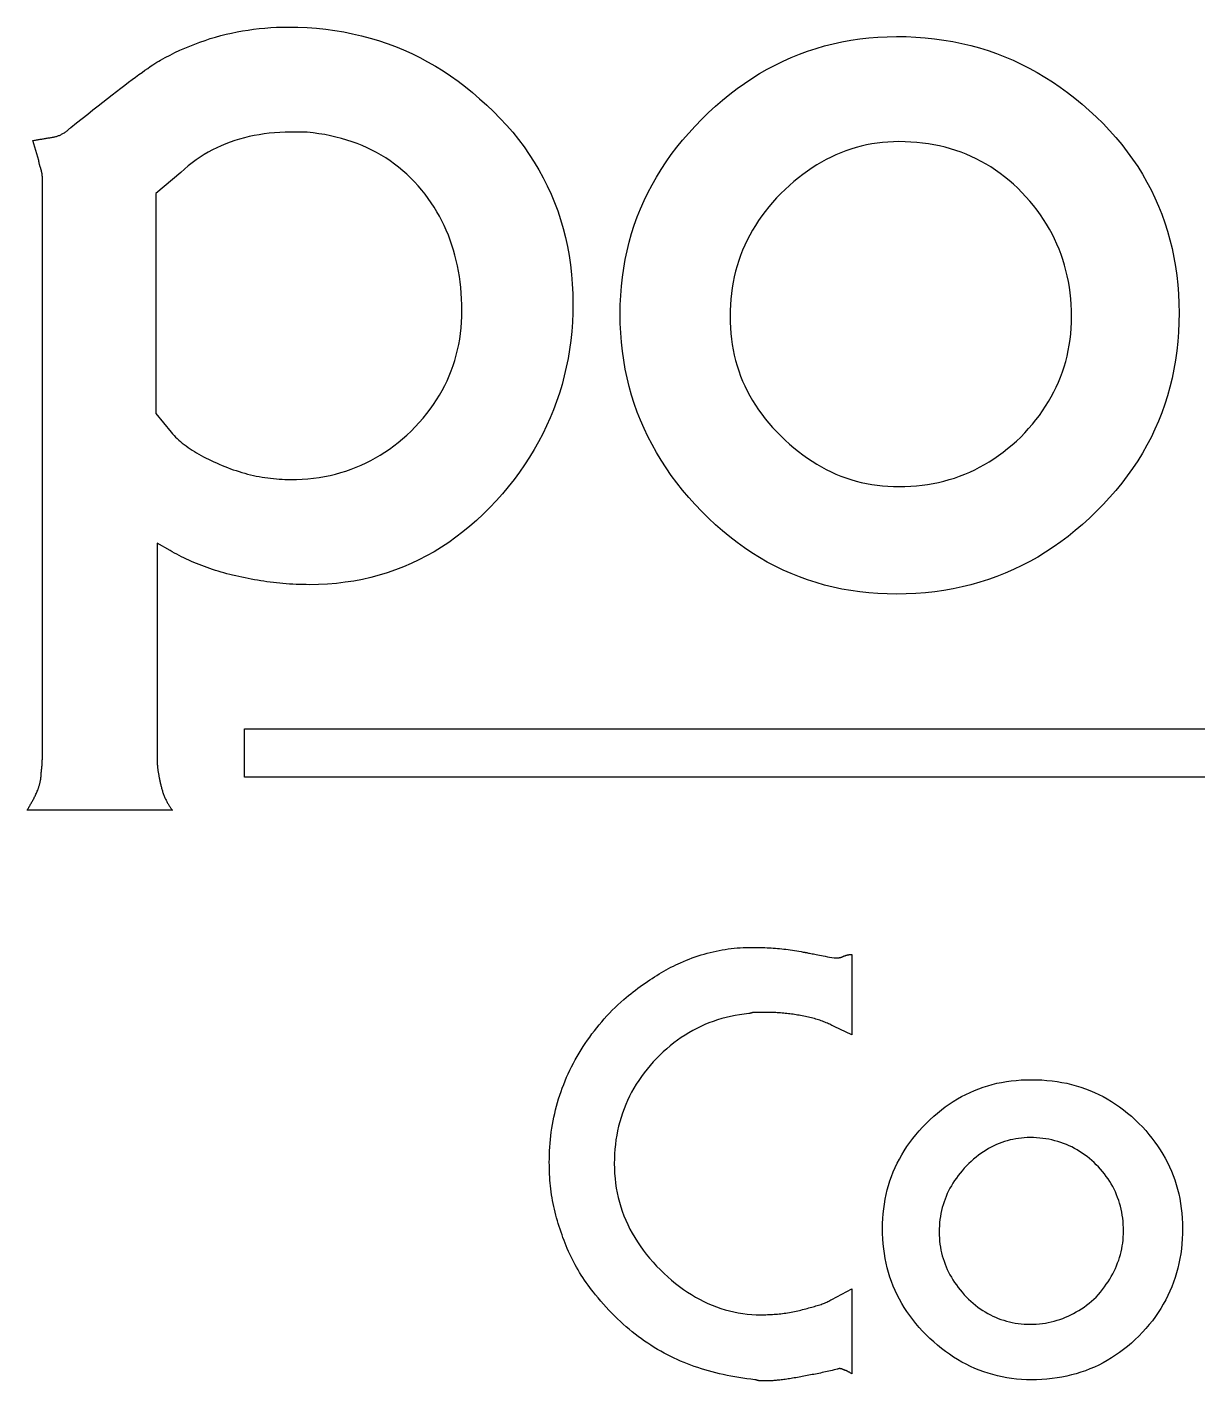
# Model space of a CAD drawing. Extents: x 18 to 129, y 140 to 152.
# Drawn here: x 72.48 to 81.08, y 140.39 to 150.34 of the extents above; entities that cross this region are included whole.
import ezdxf

# ---------------------------------------------------------------- set-up
doc = ezdxf.new("R2010")
doc.units = 0
doc.layers.add('LAYER_1', color=7, linetype='CONTINUOUS')

msp = doc.modelspace()

# ---------------------------------------------------------------- linework, layer by layer
at = {"layer": 'LAYER_1', "color": 7}
for points in [[(73.4588, 150.0975), (73.4937, 150.1167), (73.529, 150.1352), (73.5647, 150.1529), (73.6007, 150.1698), (73.637, 150.186), (73.6738, 150.2015), (73.7108, 150.2161), (73.7483, 150.23), (73.7861, 150.2432), (73.8243, 150.2555), (73.8628, 150.267), (73.9017, 150.2777), (73.941, 150.2876), (73.9806, 150.2967), (74.0206, 150.305), (74.0609, 150.3124), (74.1016, 150.3189), (74.1427, 150.3247), (74.1841, 150.3295), (74.2259, 150.3335), (74.2681, 150.3366), (74.3106, 150.3389), (74.3534, 150.3402), (74.3967, 150.3407)], [(74.3967, 150.3407), (74.4668, 150.3397), (74.5362, 150.3367), (74.6047, 150.3317), (74.6724, 150.3248), (74.7393, 150.3158), (74.8054, 150.3049), (74.8706, 150.2919), (74.9351, 150.277), (74.9987, 150.2601), (75.0615, 150.2412), (75.1235, 150.2203), (75.1847, 150.1974), (75.2451, 150.1725), (75.3047, 150.1457), (75.3634, 150.1168), (75.4214, 150.086), (75.4785, 150.0531), (75.5348, 150.0183), (75.5903, 149.9815), (75.645, 149.9427), (75.6988, 149.9019), (75.7519, 149.8591), (75.8041, 149.8143), (75.8556, 149.7676)], [(77.436, 149.6634), (77.4864, 149.7123), (77.5375, 149.7592), (77.5895, 149.8042), (77.6423, 149.8471), (77.6958, 149.888), (77.7503, 149.9269), (77.8055, 149.9637), (77.8615, 149.9985), (77.9184, 150.0312), (77.976, 150.0619), (78.0345, 150.0905), (78.0938, 150.1171), (78.1539, 150.1415), (78.2148, 150.1639), (78.2766, 150.1842), (78.3391, 150.2024), (78.4025, 150.2185), (78.4667, 150.2324), (78.5317, 150.2442), (78.5975, 150.2539), (78.6641, 150.2615), (78.7315, 150.2669), (78.7998, 150.2701), (78.8688, 150.2712)], [(78.8688, 150.2712), (78.94, 150.2702), (79.0103, 150.2671), (79.0797, 150.2619), (79.1482, 150.2546), (79.2158, 150.2453), (79.2825, 150.2339), (79.3484, 150.2205), (79.4133, 150.205), (79.4774, 150.1874), (79.5407, 150.1678), (79.603, 150.1462), (79.6645, 150.1225), (79.7251, 150.0968), (79.7849, 150.0691), (79.8438, 150.0393), (79.9019, 150.0075), (79.9591, 149.9737), (80.0155, 149.9378), (80.0711, 149.9), (80.1258, 149.8601), (80.1797, 149.8183), (80.2327, 149.7744), (80.285, 149.7286), (80.3364, 149.6807)], [(72.7989, 149.6026), (72.8416, 149.6367), (72.883, 149.6697), (72.923, 149.7015), (72.9617, 149.7321), (72.9991, 149.7615), (73.0351, 149.7898), (73.0698, 149.8169), (73.1031, 149.8428), (73.1351, 149.8676), (73.1658, 149.8911), (73.1952, 149.9135), (73.2233, 149.9347), (73.25, 149.9548), (73.2755, 149.9736), (73.2996, 149.9913), (73.3225, 150.0078), (73.344, 150.0231), (73.3643, 150.0373), (73.3832, 150.0503), (73.4009, 150.0621), (73.4173, 150.0727), (73.4324, 150.0822), (73.4463, 150.0904), (73.4588, 150.0975)], [(75.8556, 149.7676), (75.9066, 149.7192), (75.9556, 149.6697), (76.0025, 149.619), (76.0472, 149.5672), (76.0899, 149.5143), (76.1304, 149.4602), (76.1689, 149.4051), (76.2052, 149.3488), (76.2393, 149.2915), (76.2713, 149.233), (76.3011, 149.1735), (76.3288, 149.113), (76.3543, 149.0514), (76.3777, 148.9888), (76.3988, 148.9252), (76.4177, 148.8606), (76.4345, 148.795), (76.449, 148.7283), (76.4614, 148.6608), (76.4715, 148.5922), (76.4793, 148.5227), (76.485, 148.4523), (76.4883, 148.3809), (76.4895, 148.3087)], [(80.3364, 149.6807), (80.3863, 149.6314), (80.4341, 149.581), (80.4797, 149.5297), (80.5231, 149.4775), (80.5644, 149.4242), (80.6036, 149.37), (80.6405, 149.3149), (80.6754, 149.2588), (80.7081, 149.2017), (80.7387, 149.1438), (80.7671, 149.0849), (80.7934, 149.0251), (80.8176, 148.9644), (80.8396, 148.9028), (80.8595, 148.8403), (80.8774, 148.777), (80.8931, 148.7127), (80.9067, 148.6476), (80.9182, 148.5817), (80.9276, 148.5148), (80.9349, 148.4472), (80.9401, 148.3787), (80.9432, 148.3094), (80.9443, 148.2392)], [(72.6773, 149.5331), (72.6827, 149.5343), (72.6881, 149.5356), (72.6936, 149.5371), (72.699, 149.5388), (72.7043, 149.5407), (72.7097, 149.5427), (72.7151, 149.5449), (72.7204, 149.5472), (72.7257, 149.5497), (72.7309, 149.5524), (72.7362, 149.5551), (72.7413, 149.5581), (72.7465, 149.5611), (72.7516, 149.5643), (72.7566, 149.5676), (72.7616, 149.571), (72.7665, 149.5746), (72.7713, 149.5783), (72.7761, 149.5821), (72.7808, 149.586), (72.7854, 149.59), (72.79, 149.5941), (72.7945, 149.5983), (72.7989, 149.6026)], [(76.8368, 148.2305), (76.8379, 148.2996), (76.841, 148.3678), (76.8462, 148.4353), (76.8535, 148.5019), (76.8628, 148.5677), (76.8743, 148.6327), (76.8878, 148.6969), (76.9034, 148.7602), (76.9211, 148.8228), (76.9409, 148.8845), (76.9627, 148.9454), (76.9866, 149.0056), (77.0126, 149.0648), (77.0407, 149.1233), (77.0709, 149.181), (77.1031, 149.2378), (77.1375, 149.2939), (77.1739, 149.3491), (77.2124, 149.4035), (77.2529, 149.4571), (77.2956, 149.5099), (77.3403, 149.5619), (77.3871, 149.613), (77.436, 149.6634)], [(72.521, 149.507), (72.5275, 149.5081), (72.534, 149.5092), (72.5405, 149.5103), (72.547, 149.5114), (72.5535, 149.5125), (72.5601, 149.5136), (72.5666, 149.5146), (72.5731, 149.5157), (72.5796, 149.5168), (72.5861, 149.5179), (72.5926, 149.519), (72.5991, 149.5201), (72.6056, 149.5212), (72.6122, 149.5222), (72.6187, 149.5233), (72.6252, 149.5244), (72.6317, 149.5255), (72.6382, 149.5266), (72.6447, 149.5277), (72.6512, 149.5288), (72.6578, 149.5298), (72.6643, 149.5309), (72.6708, 149.532), (72.6773, 149.5331)], [(72.5644, 149.3594), (72.521, 149.507)], [(74.4141, 149.5678), (74.3742, 149.5673), (74.3348, 149.5658), (74.296, 149.5633), (74.2577, 149.5598), (74.22, 149.5553), (74.1829, 149.5498), (74.1462, 149.5432), (74.1101, 149.5357), (74.0746, 149.5271), (74.0396, 149.5175), (74.0051, 149.5068), (73.9712, 149.4951), (73.9378, 149.4824), (73.905, 149.4686), (73.8727, 149.4538), (73.8409, 149.4379), (73.8097, 149.421), (73.7791, 149.403), (73.7489, 149.3839), (73.7194, 149.3638), (73.6903, 149.3426), (73.6618, 149.3203), (73.6339, 149.297), (73.6065, 149.2726)], [(75.378, 149.1423), (75.3515, 149.1732), (75.3244, 149.2029), (75.2965, 149.2315), (75.2679, 149.2589), (75.2386, 149.2851), (75.2085, 149.3102), (75.1777, 149.3341), (75.1461, 149.3568), (75.1137, 149.3785), (75.0806, 149.3989), (75.0468, 149.4183), (75.0122, 149.4365), (74.9768, 149.4536), (74.9406, 149.4695), (74.9037, 149.4843), (74.8659, 149.498), (74.8274, 149.5106), (74.7881, 149.5221), (74.7481, 149.5325), (74.7072, 149.5417), (74.6655, 149.5499), (74.623, 149.557), (74.5797, 149.5629), (74.5356, 149.5678)], [(78.8862, 149.4984), (78.8452, 149.4977), (78.8046, 149.4957), (78.7645, 149.4923), (78.7248, 149.4875), (78.6855, 149.4815), (78.6467, 149.4741), (78.6083, 149.4653), (78.5704, 149.4553), (78.5328, 149.4439), (78.4957, 149.4311), (78.459, 149.4171), (78.4227, 149.4018), (78.3868, 149.3851), (78.3513, 149.3671), (78.3162, 149.3478), (78.2816, 149.3273), (78.2473, 149.3054), (78.2133, 149.2822), (78.1798, 149.2578), (78.1467, 149.232), (78.1139, 149.205), (78.0815, 149.1767), (78.0495, 149.1471), (78.0178, 149.1163)], [(79.7893, 149.125), (79.7586, 149.1558), (79.7273, 149.1852), (79.6953, 149.2133), (79.6627, 149.2401), (79.6295, 149.2655), (79.5957, 149.2895), (79.5613, 149.3123), (79.5262, 149.3337), (79.4906, 149.3538), (79.4544, 149.3725), (79.4175, 149.39), (79.3801, 149.4061), (79.3421, 149.4209), (79.3035, 149.4344), (79.2643, 149.4466), (79.2246, 149.4575), (79.1842, 149.4671), (79.1433, 149.4754), (79.1019, 149.4825), (79.0598, 149.4882), (79.0173, 149.4926), (78.9741, 149.4958), (78.9304, 149.4977), (78.8862, 149.4984)], [(72.5818, 149.29), (72.5807, 149.2932), (72.5796, 149.2965), (72.5785, 149.2997), (72.5775, 149.3029), (72.5764, 149.3062), (72.5754, 149.3094), (72.5744, 149.3125), (72.5734, 149.3157), (72.5725, 149.3188), (72.5715, 149.3219), (72.5707, 149.3249), (72.5698, 149.3279), (72.569, 149.3309), (72.5683, 149.3338), (72.5676, 149.3367), (72.567, 149.3395), (72.5664, 149.3422), (72.5659, 149.3449), (72.5655, 149.3475), (72.5651, 149.3501), (72.5648, 149.3525), (72.5646, 149.3549), (72.5644, 149.3572), (72.5644, 149.3594)], [(72.5905, 149.2118), (72.5905, 149.215), (72.5905, 149.2181), (72.5905, 149.2212), (72.5904, 149.2242), (72.5904, 149.2272), (72.5903, 149.2301), (72.5903, 149.233), (72.5902, 149.2359), (72.59, 149.2388), (72.5898, 149.2417), (72.5896, 149.2447), (72.5894, 149.2476), (72.5891, 149.2506), (72.5888, 149.2537), (72.5884, 149.2568), (72.5879, 149.26), (72.5874, 149.2633), (72.5868, 149.2667), (72.5862, 149.2703), (72.5854, 149.2739), (72.5847, 149.2777), (72.5838, 149.2816), (72.5828, 149.2857), (72.5818, 149.29)], [(72.5905, 145.0175), (72.5905, 149.2118)], [(73.6065, 149.2726), (73.4241, 149.1163), (73.4241, 147.5011), (73.537, 147.3621)], [(75.6732, 148.2566), (75.6727, 148.2997), (75.6712, 148.3423), (75.6687, 148.3844), (75.6652, 148.4259), (75.6607, 148.4669), (75.6552, 148.5073), (75.6486, 148.5472), (75.641, 148.5866), (75.6324, 148.6254), (75.6228, 148.6636), (75.6122, 148.7014), (75.6005, 148.7385), (75.5877, 148.7752), (75.574, 148.8113), (75.5591, 148.8468), (75.5433, 148.8818), (75.5263, 148.9163), (75.5084, 148.9502), (75.4893, 148.9836), (75.4692, 149.0164), (75.448, 149.0487), (75.4257, 149.0805), (75.4024, 149.1117), (75.378, 149.1423)], [(78.0178, 149.1163), (77.987, 149.0845), (77.9576, 149.0522), (77.9295, 149.0194), (77.9027, 148.9861), (77.8773, 148.9522), (77.8532, 148.9178), (77.8305, 148.8828), (77.8091, 148.8474), (77.789, 148.8114), (77.7703, 148.775), (77.7528, 148.738), (77.7367, 148.7005), (77.7219, 148.6626), (77.7084, 148.6241), (77.6962, 148.5852), (77.6853, 148.5457), (77.6757, 148.5058), (77.6674, 148.4654), (77.6603, 148.4245), (77.6546, 148.3832), (77.6501, 148.3414), (77.647, 148.2991), (77.6451, 148.2564), (77.6444, 148.2132)], [(80.154, 148.2132), (80.1534, 148.2574), (80.1515, 148.3011), (80.1483, 148.3442), (80.1439, 148.3868), (80.1382, 148.4289), (80.1312, 148.4704), (80.123, 148.5114), (80.1135, 148.5518), (80.1027, 148.5917), (80.0907, 148.6311), (80.0774, 148.6699), (80.0629, 148.7081), (80.047, 148.7459), (80.0299, 148.783), (80.0116, 148.8197), (79.9919, 148.8558), (79.971, 148.8913), (79.9489, 148.9263), (79.9255, 148.9608), (79.9008, 148.9947), (79.8748, 149.0281), (79.8476, 149.0609), (79.8191, 149.0932), (79.7893, 149.125)], [(76.4895, 148.3087), (76.4885, 148.2396), (76.4855, 148.1712), (76.4805, 148.1035), (76.4736, 148.0366), (76.4647, 147.9705), (76.4538, 147.905), (76.4409, 147.8403), (76.4261, 147.7764), (76.4093, 147.7132), (76.3906, 147.6508), (76.3699, 147.5891), (76.3473, 147.5282), (76.3227, 147.4681), (76.2962, 147.4087), (76.2677, 147.3502), (76.2373, 147.2924), (76.205, 147.2353), (76.1708, 147.1791), (76.1346, 147.1237), (76.0965, 147.069), (76.0565, 147.0152), (76.0146, 146.9621), (75.9708, 146.9099), (75.925, 146.8585)], [(75.2998, 147.3708), (75.3306, 147.4025), (75.36, 147.4345), (75.3881, 147.4669), (75.4149, 147.4998), (75.4403, 147.533), (75.4644, 147.5666), (75.4871, 147.6007), (75.5085, 147.6352), (75.5286, 147.6702), (75.5474, 147.7056), (75.5648, 147.7415), (75.5809, 147.7779), (75.5958, 147.8148), (75.6093, 147.8522), (75.6215, 147.8901), (75.6324, 147.9285), (75.642, 147.9675), (75.6503, 148.0071), (75.6573, 148.0472), (75.663, 148.0878), (75.6675, 148.1291), (75.6707, 148.171), (75.6726, 148.2135), (75.6732, 148.2566)], [(77.436, 146.7803), (77.3871, 146.8318), (77.3403, 146.884), (77.2956, 146.937), (77.2529, 146.9909), (77.2124, 147.0455), (77.1739, 147.101), (77.1375, 147.1572), (77.1031, 147.2142), (77.0709, 147.272), (77.0407, 147.3306), (77.0126, 147.3899), (76.9866, 147.4501), (76.9627, 147.511), (76.9409, 147.5726), (76.9211, 147.6351), (76.9034, 147.6982), (76.8878, 147.7622), (76.8743, 147.8269), (76.8628, 147.8923), (76.8535, 147.9585), (76.8462, 148.0254), (76.841, 148.093), (76.8379, 148.1614), (76.8368, 148.2305)], [(77.6444, 148.2132), (77.6451, 148.1711), (77.647, 148.1294), (77.6501, 148.0882), (77.6546, 148.0475), (77.6603, 148.0072), (77.6674, 147.9674), (77.6757, 147.9281), (77.6853, 147.8893), (77.6962, 147.8509), (77.7084, 147.8131), (77.7219, 147.7757), (77.7367, 147.7388), (77.7528, 147.7024), (77.7703, 147.6665), (77.789, 147.6312), (77.8091, 147.5963), (77.8305, 147.5619), (77.8532, 147.5281), (77.8773, 147.4948), (77.9027, 147.462), (77.9295, 147.4297), (77.9576, 147.398), (77.987, 147.3668), (78.0178, 147.3361)], [(79.7806, 147.3274), (79.8104, 147.3581), (79.8391, 147.3893), (79.8665, 147.421), (79.8927, 147.4533), (79.9177, 147.4862), (79.9416, 147.5195), (79.9641, 147.5535), (79.9855, 147.5879), (80.0056, 147.6229), (80.0245, 147.6585), (80.0421, 147.6946), (80.0585, 147.7312), (80.0736, 147.7684), (80.0875, 147.8061), (80.1, 147.8444), (80.1113, 147.8832), (80.1212, 147.9225), (80.1299, 147.9624), (80.1372, 148.0029), (80.1433, 148.0438), (80.148, 148.0853), (80.1513, 148.1274), (80.1534, 148.17), (80.154, 148.2132)], [(80.9443, 148.2392), (80.9432, 148.168), (80.9401, 148.0977), (80.9349, 148.0284), (80.9276, 147.9599), (80.9182, 147.8923), (80.9067, 147.8256), (80.8931, 147.7599), (80.8774, 147.695), (80.8595, 147.6311), (80.8396, 147.568), (80.8176, 147.5059), (80.7934, 147.4446), (80.7671, 147.3843), (80.7387, 147.3249), (80.7081, 147.2664), (80.6754, 147.2087), (80.6405, 147.152), (80.6036, 147.0962), (80.5644, 147.0413), (80.5231, 146.9873), (80.4797, 146.9342), (80.4341, 146.882), (80.3863, 146.8307), (80.3364, 146.7803)], [(73.537, 147.3621), (73.547, 147.3503), (73.5576, 147.3386), (73.5687, 147.3271), (73.5803, 147.3158), (73.5925, 147.3046), (73.6051, 147.2936), (73.6182, 147.2828), (73.6319, 147.2721), (73.646, 147.2616), (73.6606, 147.2512), (73.6756, 147.2409), (73.6911, 147.2308), (73.7071, 147.2208), (73.7235, 147.211), (73.7404, 147.2013), (73.7576, 147.1917), (73.7753, 147.1822), (73.7934, 147.1729), (73.812, 147.1636), (73.8309, 147.1545), (73.8502, 147.1455), (73.8699, 147.1366), (73.89, 147.1277), (73.9104, 147.119)], [(74.4141, 147.0148), (74.4572, 147.0154), (74.4998, 147.0173), (74.5419, 147.0205), (74.5834, 147.0249), (74.6244, 147.0305), (74.6648, 147.0375), (74.7047, 147.0456), (74.744, 147.055), (74.7828, 147.0656), (74.8211, 147.0775), (74.8588, 147.0906), (74.896, 147.1049), (74.9326, 147.1204), (74.9687, 147.1372), (75.0043, 147.1551), (75.0393, 147.1743), (75.0738, 147.1947), (75.1077, 147.2163), (75.1411, 147.2391), (75.1739, 147.263), (75.2062, 147.2882), (75.2379, 147.3146), (75.2691, 147.3421), (75.2998, 147.3708)], [(78.0178, 147.3361), (78.0495, 147.3053), (78.0815, 147.2758), (78.1139, 147.2478), (78.1467, 147.221), (78.1798, 147.1956), (78.2133, 147.1715), (78.2473, 147.1488), (78.2816, 147.1274), (78.3162, 147.1073), (78.3513, 147.0885), (78.3868, 147.0711), (78.4227, 147.055), (78.459, 147.0401), (78.4957, 147.0266), (78.5328, 147.0144), (78.5704, 147.0035), (78.6083, 146.9939), (78.6467, 146.9856), (78.6855, 146.9786), (78.7248, 146.9729), (78.7645, 146.9684), (78.8046, 146.9652), (78.8452, 146.9633), (78.8862, 146.9627)], [(78.8862, 146.9627), (78.9294, 146.9633), (78.972, 146.9652), (79.014, 146.9684), (79.0556, 146.9728), (79.0966, 146.9785), (79.1371, 146.9855), (79.1771, 146.9937), (79.2165, 147.0032), (79.2555, 147.014), (79.2939, 147.026), (79.3318, 147.0393), (79.3692, 147.0539), (79.4062, 147.0697), (79.4426, 147.0868), (79.4786, 147.1052), (79.514, 147.1248), (79.549, 147.1457), (79.5835, 147.1678), (79.6175, 147.1913), (79.6511, 147.216), (79.6841, 147.2419), (79.7168, 147.2692), (79.7489, 147.2977), (79.7806, 147.3274)], [(73.9104, 147.119), (73.9311, 147.1105), (73.9518, 147.1024), (73.9726, 147.0946), (73.9935, 147.0872), (74.0145, 147.0801), (74.0355, 147.0734), (74.0566, 147.0671), (74.0776, 147.0611), (74.0988, 147.0555), (74.1199, 147.0503), (74.1411, 147.0454), (74.1622, 147.0408), (74.1834, 147.0367), (74.2046, 147.0329), (74.2257, 147.0295), (74.2468, 147.0264), (74.2679, 147.0237), (74.289, 147.0213), (74.31, 147.0193), (74.3309, 147.0177), (74.3518, 147.0164), (74.3726, 147.0155), (74.3934, 147.015), (74.4141, 147.0148)], [(75.925, 146.8585), (75.8779, 146.8085), (75.8299, 146.7606), (75.781, 146.7148), (75.7311, 146.6711), (75.6804, 146.6295), (75.6288, 146.59), (75.5764, 146.5526), (75.523, 146.5172), (75.4688, 146.4841), (75.4137, 146.453), (75.3577, 146.424), (75.3009, 146.3972), (75.2432, 146.3724), (75.1847, 146.3499), (75.1253, 146.3294), (75.065, 146.3111), (75.0039, 146.2949), (74.942, 146.2809), (74.8792, 146.269), (74.8156, 146.2593), (74.7512, 146.2517), (74.686, 146.2463), (74.6199, 146.243), (74.553, 146.2419)], [(78.8688, 146.1725), (78.7998, 146.1735), (78.7315, 146.1766), (78.6641, 146.1819), (78.5975, 146.1892), (78.5317, 146.1986), (78.4667, 146.2101), (78.4025, 146.2237), (78.3391, 146.2394), (78.2766, 146.2572), (78.2148, 146.2771), (78.1539, 146.2992), (78.0938, 146.3234), (78.0345, 146.3497), (77.976, 146.3781), (77.9184, 146.4086), (77.8615, 146.4413), (77.8055, 146.4762), (77.7503, 146.5132), (77.6958, 146.5523), (77.6423, 146.5936), (77.5895, 146.637), (77.5375, 146.6826), (77.4864, 146.7304), (77.436, 146.7803)], [(80.3364, 146.7803), (80.286, 146.7314), (80.2346, 146.6845), (80.1822, 146.6395), (80.1288, 146.5966), (80.0745, 146.5557), (80.0192, 146.5168), (79.9629, 146.48), (79.9057, 146.4452), (79.8476, 146.4125), (79.7886, 146.3818), (79.7286, 146.3532), (79.6677, 146.3266), (79.606, 146.3021), (79.5433, 146.2798), (79.4797, 146.2595), (79.4153, 146.2413), (79.35, 146.2252), (79.2838, 146.2113), (79.2167, 146.1995), (79.1488, 146.1898), (79.0801, 146.1822), (79.0105, 146.1768), (78.9401, 146.1736), (78.8688, 146.1725)], [(73.5283, 146.4938), (73.4328, 146.5459), (73.4328, 145.0175)], [(73.9886, 146.3114), (73.9669, 146.3169), (73.9455, 146.3226), (73.9243, 146.3285), (73.9032, 146.3346), (73.8823, 146.3408), (73.8617, 146.3472), (73.8412, 146.3538), (73.821, 146.3606), (73.801, 146.3676), (73.7811, 146.3747), (73.7615, 146.3821), (73.7421, 146.3896), (73.723, 146.3973), (73.7041, 146.4051), (73.6854, 146.4132), (73.6669, 146.4214), (73.6487, 146.4298), (73.6308, 146.4384), (73.613, 146.4472), (73.5956, 146.4561), (73.5784, 146.4653), (73.5614, 146.4746), (73.5447, 146.4841), (73.5283, 146.4938)], [(74.553, 146.2419), (74.5281, 146.2421), (74.5034, 146.2425), (74.4789, 146.2431), (74.4545, 146.2441), (74.4303, 146.2453), (74.4062, 146.2467), (74.3822, 146.2484), (74.3584, 146.2503), (74.3347, 146.2525), (74.3111, 146.2549), (74.2876, 146.2575), (74.2643, 146.2604), (74.241, 146.2635), (74.2178, 146.2668), (74.1946, 146.2704), (74.1716, 146.2741), (74.1485, 146.2781), (74.1256, 146.2822), (74.1027, 146.2866), (74.0798, 146.2912), (74.057, 146.296), (74.0342, 146.3009), (74.0113, 146.3061), (73.9886, 146.3114)], [(72.5818, 144.8612), (72.5828, 144.8688), (72.5838, 144.8762), (72.5847, 144.8836), (72.5854, 144.8909), (72.5862, 144.8981), (72.5868, 144.9052), (72.5874, 144.9122), (72.5879, 144.9191), (72.5884, 144.9259), (72.5888, 144.9327), (72.5891, 144.9393), (72.5894, 144.9459), (72.5896, 144.9524), (72.5898, 144.9587), (72.59, 144.965), (72.5902, 144.9712), (72.5903, 144.9773), (72.5903, 144.9833), (72.5904, 144.9893), (72.5904, 144.9951), (72.5905, 145.0008), (72.5905, 145.0065), (72.5905, 145.0121), (72.5905, 145.0175)], [(73.4328, 145.0175), (73.4328, 145.011), (73.4328, 145.0045), (73.4328, 144.998), (73.4328, 144.9915), (73.4329, 144.985), (73.4329, 144.9785), (73.433, 144.9719), (73.4331, 144.9654), (73.4332, 144.9589), (73.4334, 144.9524), (73.4336, 144.9459), (73.4339, 144.9394), (73.4342, 144.9329), (73.4345, 144.9263), (73.4349, 144.9198), (73.4354, 144.9133), (73.4359, 144.9068), (73.4365, 144.9003), (73.4371, 144.8938), (73.4378, 144.8873), (73.4386, 144.8808), (73.4395, 144.8742), (73.4404, 144.8677), (73.4415, 144.8612)], [(72.5557, 144.731), (72.5569, 144.7343), (72.5581, 144.7378), (72.5593, 144.7415), (72.5607, 144.7454), (72.5621, 144.7495), (72.5635, 144.7538), (72.5649, 144.7582), (72.5664, 144.7628), (72.5678, 144.7676), (72.5692, 144.7726), (72.5706, 144.7777), (72.572, 144.7831), (72.5734, 144.7886), (72.5746, 144.7943), (72.5758, 144.8002), (72.577, 144.8062), (72.578, 144.8125), (72.5789, 144.8189), (72.5798, 144.8255), (72.5805, 144.8323), (72.581, 144.8392), (72.5814, 144.8464), (72.5817, 144.8537), (72.5818, 144.8612)], [(73.4415, 144.8612), (73.4426, 144.8557), (73.4437, 144.8502), (73.4448, 144.8445), (73.4459, 144.8388), (73.447, 144.833), (73.4481, 144.8272), (73.4493, 144.8212), (73.4505, 144.8152), (73.4517, 144.8092), (73.453, 144.8031), (73.4543, 144.7969), (73.4556, 144.7907), (73.457, 144.7844), (73.4584, 144.7781), (73.4599, 144.7718), (73.4614, 144.7654), (73.463, 144.759), (73.4647, 144.7525), (73.4664, 144.7461), (73.4682, 144.7396), (73.4701, 144.7331), (73.4721, 144.7266), (73.4741, 144.7201), (73.4762, 144.7136)], [(72.4776, 144.5833), (72.4808, 144.5888), (72.4841, 144.5942), (72.4874, 144.5997), (72.4906, 144.6051), (72.4939, 144.6106), (72.4971, 144.6162), (72.5004, 144.6218), (72.5036, 144.6274), (72.5069, 144.6331), (72.5101, 144.6389), (72.5134, 144.6447), (72.5167, 144.6506), (72.5199, 144.6567), (72.5232, 144.6628), (72.5264, 144.669), (72.5297, 144.6753), (72.5329, 144.6818), (72.5362, 144.6884), (72.5395, 144.6951), (72.5427, 144.7019), (72.546, 144.7089), (72.5492, 144.7161), (72.5525, 144.7235), (72.5557, 144.731)], [(73.4762, 144.7136), (73.4784, 144.7071), (73.4807, 144.7007), (73.4831, 144.6945), (73.4856, 144.6883), (73.4881, 144.6822), (73.4907, 144.6761), (73.4934, 144.6702), (73.4962, 144.6644), (73.499, 144.6586), (73.5018, 144.653), (73.5047, 144.6474), (73.5077, 144.642), (73.5107, 144.6366), (73.5138, 144.6313), (73.5168, 144.6261), (73.52, 144.621), (73.5231, 144.6159), (73.5263, 144.611), (73.5295, 144.6062), (73.5327, 144.6014), (73.5359, 144.5968), (73.5392, 144.5922), (73.5424, 144.5877), (73.5457, 144.5833)], [(73.5457, 144.5833), (72.4776, 144.5833)], [(77.2799, 143.4631), (77.3016, 143.4727), (77.3233, 143.4818), (77.3451, 143.4904), (77.3668, 143.4986), (77.3885, 143.5064), (77.4103, 143.5137), (77.4321, 143.5207), (77.4539, 143.5271), (77.4758, 143.5332), (77.4976, 143.5388), (77.5196, 143.5441), (77.5415, 143.5489), (77.5635, 143.5533), (77.5856, 143.5573), (77.6077, 143.5609), (77.6298, 143.5641), (77.6521, 143.5669), (77.6743, 143.5694), (77.6967, 143.5714), (77.7191, 143.5731), (77.7416, 143.5744), (77.7642, 143.5753), (77.7869, 143.5758), (77.8096, 143.576)], [(77.8096, 143.576), (77.8248, 143.576), (77.84, 143.5758), (77.8552, 143.5756), (77.8705, 143.5753), (77.8857, 143.5748), (77.9009, 143.5743), (77.9162, 143.5736), (77.9315, 143.5728), (77.9469, 143.5719), (77.9622, 143.5709), (77.9776, 143.5697), (77.9931, 143.5684), (78.0086, 143.567), (78.0241, 143.5654), (78.0397, 143.5637), (78.0553, 143.5619), (78.0711, 143.5599), (78.0868, 143.5577), (78.1027, 143.5554), (78.1186, 143.5529), (78.1346, 143.5503), (78.1506, 143.5474), (78.1668, 143.5445), (78.183, 143.5413)], [(78.183, 143.5413), (78.1845, 143.5412), (78.1866, 143.5409), (78.1895, 143.5405), (78.1931, 143.5399), (78.1974, 143.5391), (78.2024, 143.5382), (78.2081, 143.5371), (78.2145, 143.5358), (78.2216, 143.5344), (78.2294, 143.5329), (78.2379, 143.5312), (78.2471, 143.5293), (78.2569, 143.5274), (78.2674, 143.5253), (78.2786, 143.5231), (78.2905, 143.5207), (78.303, 143.5182), (78.3161, 143.5156), (78.33, 143.5129), (78.3444, 143.5101), (78.3596, 143.5072), (78.3753, 143.5042), (78.3918, 143.5011), (78.4088, 143.4979)], [(78.5391, 143.5239), (78.5391, 142.9334), (78.4088, 142.9942)], [(78.4088, 143.4979), (78.411, 143.4979), (78.4133, 143.4979), (78.4157, 143.4979), (78.4181, 143.4979), (78.4206, 143.498), (78.4232, 143.498), (78.4258, 143.4981), (78.4284, 143.4982), (78.4311, 143.4983), (78.4338, 143.4985), (78.4365, 143.4987), (78.4392, 143.499), (78.4419, 143.4993), (78.4446, 143.4996), (78.4473, 143.5), (78.45, 143.5004), (78.4526, 143.501), (78.4552, 143.5015), (78.4578, 143.5022), (78.4603, 143.5029), (78.4627, 143.5037), (78.4651, 143.5046), (78.4674, 143.5055), (78.4696, 143.5066)], [(78.4696, 143.5066), (78.4718, 143.5076), (78.4741, 143.5087), (78.4765, 143.5098), (78.479, 143.5109), (78.4815, 143.5119), (78.4841, 143.5129), (78.4868, 143.5139), (78.4895, 143.5149), (78.4923, 143.5159), (78.4952, 143.5168), (78.4981, 143.5177), (78.5011, 143.5185), (78.5041, 143.5193), (78.5071, 143.52), (78.5102, 143.5207), (78.5133, 143.5214), (78.5165, 143.5219), (78.5197, 143.5224), (78.5229, 143.5229), (78.5261, 143.5233), (78.5293, 143.5235), (78.5326, 143.5238), (78.5358, 143.5239), (78.5391, 143.5239)], [(76.8631, 143.1939), (76.8805, 143.208), (76.8978, 143.2218), (76.9152, 143.2354), (76.9326, 143.2489), (76.9499, 143.2621), (76.9673, 143.2751), (76.9847, 143.2879), (77.002, 143.3004), (77.0194, 143.3127), (77.0368, 143.3247), (77.0541, 143.3365), (77.0715, 143.3481), (77.0889, 143.3593), (77.1062, 143.3703), (77.1236, 143.381), (77.141, 143.3914), (77.1583, 143.4015), (77.1757, 143.4113), (77.1931, 143.4208), (77.2104, 143.4299), (77.2278, 143.4387), (77.2452, 143.4472), (77.2625, 143.4554), (77.2799, 143.4631)], [(76.455, 142.6469), (76.4671, 142.6728), (76.4797, 142.6984), (76.4928, 142.7238), (76.5063, 142.7489), (76.5202, 142.7737), (76.5346, 142.7983), (76.5494, 142.8226), (76.5646, 142.8466), (76.5803, 142.8703), (76.5963, 142.8938), (76.6128, 142.917), (76.6297, 142.9399), (76.647, 142.9626), (76.6647, 142.985), (76.6828, 143.0071), (76.7013, 143.0289), (76.7202, 143.0505), (76.7395, 143.0718), (76.7591, 143.0929), (76.7792, 143.1136), (76.7996, 143.1341), (76.8204, 143.1543), (76.8416, 143.1743), (76.8631, 143.1939)], [(77.7836, 143.0897), (77.7491, 143.086), (77.715, 143.0812), (77.6814, 143.0755), (77.6483, 143.0688), (77.6156, 143.0611), (77.5833, 143.0524), (77.5515, 143.0428), (77.5202, 143.0322), (77.4893, 143.0206), (77.4588, 143.0081), (77.4289, 142.9946), (77.3993, 142.9801), (77.3702, 142.9647), (77.3416, 142.9484), (77.3134, 142.9311), (77.2857, 142.9129), (77.2584, 142.8937), (77.2316, 142.8736), (77.2052, 142.8526), (77.1793, 142.8306), (77.1539, 142.8078), (77.1289, 142.784), (77.1043, 142.7593), (77.0802, 142.7337)], [(77.827, 143.0984), (77.8248, 143.0984), (77.8227, 143.0983), (77.8205, 143.0981), (77.8183, 143.0978), (77.8162, 143.0975), (77.8141, 143.0971), (77.812, 143.0966), (77.8099, 143.0962), (77.8079, 143.0957), (77.8059, 143.0952), (77.8039, 143.0946), (77.802, 143.0941), (77.8001, 143.0935), (77.7983, 143.093), (77.7965, 143.0925), (77.7948, 143.092), (77.7932, 143.0915), (77.7916, 143.0911), (77.7901, 143.0907), (77.7886, 143.0904), (77.7872, 143.0901), (77.7859, 143.0899), (77.7847, 143.0898), (77.7836, 143.0897)], [(78.1743, 143.0724), (78.1634, 143.0745), (78.1525, 143.0765), (78.1414, 143.0785), (78.1302, 143.0803), (78.119, 143.0821), (78.1077, 143.0838), (78.0964, 143.0854), (78.0849, 143.0869), (78.0734, 143.0883), (78.0619, 143.0896), (78.0503, 143.0908), (78.0387, 143.0919), (78.027, 143.093), (78.0152, 143.0939), (78.0035, 143.0948), (77.9917, 143.0955), (77.9798, 143.0962), (77.968, 143.0968), (77.9561, 143.0973), (77.9442, 143.0977), (77.9323, 143.098), (77.9203, 143.0982), (77.9084, 143.0984), (77.8965, 143.0984)], [(78.4088, 142.9942), (78.4011, 142.9985), (78.3932, 143.0027), (78.3852, 143.0068), (78.377, 143.0109), (78.3686, 143.0148), (78.36, 143.0186), (78.3512, 143.0224), (78.3422, 143.0261), (78.3331, 143.0296), (78.3238, 143.0331), (78.3143, 143.0365), (78.3046, 143.0398), (78.2947, 143.043), (78.2847, 143.0461), (78.2745, 143.0492), (78.2641, 143.0521), (78.2535, 143.055), (78.2427, 143.0577), (78.2318, 143.0604), (78.2207, 143.063), (78.2094, 143.0655), (78.1979, 143.0679), (78.1862, 143.0702), (78.1743, 143.0724)], [(77.0802, 142.7337), (77.0568, 142.7074), (77.0344, 142.6807), (77.013, 142.6535), (76.9926, 142.6259), (76.9732, 142.5979), (76.9548, 142.5694), (76.9374, 142.5405), (76.921, 142.5111), (76.9056, 142.4814), (76.8911, 142.4512), (76.8777, 142.4206), (76.8653, 142.3896), (76.8538, 142.3582), (76.8434, 142.3264), (76.8339, 142.2942), (76.8255, 142.2616), (76.818, 142.2286), (76.8115, 142.1952), (76.8061, 142.1614), (76.8016, 142.1272), (76.7981, 142.0927), (76.7956, 142.0578), (76.7941, 142.0225), (76.7936, 141.9869)], [(76.316, 141.9956), (76.3162, 142.0238), (76.3169, 142.0518), (76.3181, 142.0798), (76.3197, 142.1077), (76.3217, 142.1356), (76.3243, 142.1633), (76.3273, 142.1909), (76.3308, 142.2185), (76.3348, 142.2459), (76.3393, 142.2733), (76.3442, 142.3005), (76.3497, 142.3277), (76.3556, 142.3548), (76.3621, 142.3818), (76.369, 142.4087), (76.3765, 142.4356), (76.3845, 142.4623), (76.3929, 142.4889), (76.402, 142.5155), (76.4115, 142.5419), (76.4216, 142.5683), (76.4322, 142.5946), (76.4433, 142.6208), (76.455, 142.6469)], [(79.0861, 142.2821), (79.1135, 142.3087), (79.1412, 142.3341), (79.1692, 142.3583), (79.1977, 142.3813), (79.2265, 142.4032), (79.2557, 142.4239), (79.2854, 142.4435), (79.3155, 142.4619), (79.3459, 142.4792), (79.3769, 142.4953), (79.4082, 142.5103), (79.44, 142.5242), (79.4723, 142.5369), (79.505, 142.5485), (79.5381, 142.559), (79.5718, 142.5684), (79.6059, 142.5766), (79.6405, 142.5838), (79.6757, 142.5898), (79.7113, 142.5947), (79.7474, 142.5985), (79.7841, 142.6013), (79.8213, 142.6029), (79.859, 142.6034)], [(79.859, 142.6034), (79.8978, 142.6029), (79.9361, 142.6013), (79.9738, 142.5985), (80.011, 142.5947), (80.0477, 142.5898), (80.0838, 142.5838), (80.1195, 142.5766), (80.1546, 142.5684), (80.1892, 142.559), (80.2233, 142.5485), (80.2568, 142.5369), (80.2899, 142.5242), (80.3225, 142.5103), (80.3546, 142.4953), (80.3862, 142.4792), (80.4173, 142.4619), (80.448, 142.4435), (80.4781, 142.4239), (80.5078, 142.4032), (80.537, 142.3813), (80.5658, 142.3583), (80.594, 142.3341), (80.6219, 142.3087), (80.6492, 142.2821)], [(78.7648, 141.5093), (78.7654, 141.546), (78.767, 141.5824), (78.7697, 141.6184), (78.7736, 141.654), (78.7785, 141.6892), (78.7845, 141.7241), (78.7917, 141.7585), (78.7999, 141.7926), (78.8093, 141.8263), (78.8197, 141.8596), (78.8314, 141.8925), (78.8441, 141.925), (78.8579, 141.9571), (78.8729, 141.9888), (78.8891, 142.02), (78.9064, 142.0509), (78.9248, 142.0813), (78.9444, 142.1113), (78.9651, 142.1409), (78.987, 142.17), (79.01, 142.1987), (79.0342, 142.227), (79.0596, 142.2548), (79.0861, 142.2821)], [(80.6492, 142.2821), (80.6748, 142.2558), (80.6993, 142.229), (80.7229, 142.2016), (80.7454, 142.1736), (80.7669, 142.1452), (80.7874, 142.1162), (80.8068, 142.0867), (80.8252, 142.0567), (80.8425, 142.0261), (80.8587, 141.9951), (80.8739, 141.9636), (80.888, 141.9315), (80.9011, 141.899), (80.913, 141.866), (80.9238, 141.8324), (80.9335, 141.7984), (80.9421, 141.7639), (80.9496, 141.729), (80.956, 141.6935), (80.9612, 141.6576), (80.9653, 141.6212), (80.9682, 141.5844), (80.9699, 141.547), (80.9705, 141.5093)], [(79.8503, 142.1779), (79.8287, 142.1776), (79.8073, 142.1765), (79.786, 142.1747), (79.7649, 142.1721), (79.744, 142.1689), (79.7233, 142.1649), (79.7028, 142.1602), (79.6824, 142.1548), (79.6623, 142.1486), (79.6423, 142.1417), (79.6225, 142.1341), (79.6028, 142.1258), (79.5834, 142.1168), (79.5641, 142.107), (79.545, 142.0965), (79.5261, 142.0853), (79.5074, 142.0734), (79.4889, 142.0607), (79.4705, 142.0473), (79.4523, 142.0332), (79.4343, 142.0184), (79.4165, 142.0028), (79.3988, 141.9865), (79.3814, 141.9695)], [(80.3366, 141.9782), (80.3201, 141.9942), (80.3033, 142.0095), (80.2862, 142.0242), (80.2686, 142.0382), (80.2508, 142.0516), (80.2325, 142.0644), (80.214, 142.0764), (80.1951, 142.0879), (80.1759, 142.0986), (80.1563, 142.1087), (80.1365, 142.1182), (80.1163, 142.1269), (80.0957, 142.135), (80.0749, 142.1424), (80.0538, 142.1491), (80.0324, 142.1551), (80.0106, 142.1604), (79.9886, 142.165), (79.9662, 142.169), (79.9436, 142.1722), (79.9207, 142.1747), (79.8975, 142.1765), (79.8741, 142.1776), (79.8503, 142.1779)], [(76.4029, 141.4832), (76.3954, 141.5039), (76.3884, 141.5247), (76.3817, 141.5455), (76.3753, 141.5664), (76.3693, 141.5874), (76.3636, 141.6085), (76.3583, 141.6296), (76.3533, 141.6508), (76.3487, 141.6721), (76.3443, 141.6934), (76.3403, 141.7147), (76.3366, 141.7361), (76.3333, 141.7576), (76.3302, 141.7791), (76.3275, 141.8007), (76.325, 141.8222), (76.3229, 141.8438), (76.321, 141.8655), (76.3195, 141.8871), (76.3182, 141.9088), (76.3173, 141.9305), (76.3166, 141.9522), (76.3162, 141.9739), (76.316, 141.9956)], [(76.7936, 141.9869), (76.7942, 141.9502), (76.796, 141.9138), (76.7989, 141.8778), (76.803, 141.8422), (76.8083, 141.8069), (76.8148, 141.772), (76.8224, 141.7374), (76.8313, 141.7032), (76.8412, 141.6694), (76.8524, 141.6359), (76.8648, 141.6028), (76.8783, 141.5701), (76.893, 141.5377), (76.9089, 141.5057), (76.9259, 141.474), (76.9441, 141.4427), (76.9635, 141.4118), (76.9841, 141.3812), (77.0059, 141.351), (77.0288, 141.3211), (77.0529, 141.2917), (77.0782, 141.2625), (77.1047, 141.2338), (77.1323, 141.2054)], [(79.3814, 141.9695), (79.3654, 141.9521), (79.3501, 141.9344), (79.3354, 141.9166), (79.3214, 141.8985), (79.308, 141.8803), (79.2952, 141.8618), (79.2831, 141.8431), (79.2717, 141.8241), (79.261, 141.805), (79.2509, 141.7855), (79.2414, 141.7658), (79.2327, 141.7459), (79.2246, 141.7257), (79.2172, 141.7052), (79.2105, 141.6844), (79.2045, 141.6633), (79.1992, 141.6419), (79.1946, 141.6203), (79.1906, 141.5983), (79.1874, 141.5759), (79.1849, 141.5533), (79.1831, 141.5303), (79.182, 141.5069), (79.1817, 141.4832)], [(80.5363, 141.4919), (80.536, 141.5156), (80.5349, 141.5391), (80.5331, 141.5623), (80.5306, 141.5852), (80.5274, 141.6078), (80.5234, 141.6302), (80.5188, 141.6522), (80.5135, 141.6739), (80.5075, 141.6954), (80.5008, 141.7165), (80.4934, 141.7373), (80.4853, 141.7578), (80.4766, 141.778), (80.4671, 141.7979), (80.457, 141.8175), (80.4463, 141.8367), (80.4349, 141.8556), (80.4228, 141.8741), (80.41, 141.8923), (80.3966, 141.9102), (80.3826, 141.9277), (80.3679, 141.9449), (80.3526, 141.9617), (80.3366, 141.9782)], [(76.6547, 141.023), (76.6407, 141.0405), (76.627, 141.0581), (76.6136, 141.0759), (76.6004, 141.0939), (76.5876, 141.112), (76.575, 141.1303), (76.5628, 141.1488), (76.5508, 141.1674), (76.5391, 141.1862), (76.5278, 141.2051), (76.5167, 141.2241), (76.506, 141.2433), (76.4955, 141.2627), (76.4854, 141.2821), (76.4757, 141.3017), (76.4662, 141.3215), (76.4571, 141.3413), (76.4483, 141.3613), (76.4399, 141.3813), (76.4318, 141.4015), (76.424, 141.4218), (76.4166, 141.4422), (76.4095, 141.4627), (76.4029, 141.4832)], [(79.0861, 140.7277), (79.0596, 140.7551), (79.0342, 140.7829), (79.01, 140.8112), (78.987, 140.8399), (78.9651, 140.8691), (78.9444, 140.8987), (78.9248, 140.9288), (78.9064, 140.9593), (78.8891, 140.9903), (78.8729, 141.0217), (78.8579, 141.0536), (78.8441, 141.0859), (78.8314, 141.1187), (78.8197, 141.152), (78.8093, 141.1857), (78.7999, 141.2198), (78.7917, 141.2544), (78.7845, 141.2895), (78.7785, 141.325), (78.7736, 141.3609), (78.7697, 141.3973), (78.767, 141.4342), (78.7654, 141.4715), (78.7648, 141.5093)], [(79.1817, 141.4832), (79.182, 141.4606), (79.1831, 141.4382), (79.1849, 141.416), (79.1874, 141.3942), (79.1906, 141.3726), (79.1946, 141.3512), (79.1992, 141.3301), (79.2045, 141.3092), (79.2105, 141.2886), (79.2172, 141.2682), (79.2246, 141.2481), (79.2327, 141.2281), (79.2414, 141.2084), (79.2509, 141.189), (79.261, 141.1697), (79.2717, 141.1507), (79.2831, 141.1318), (79.2952, 141.1132), (79.308, 141.0948), (79.3214, 141.0766), (79.3354, 141.0585), (79.3501, 141.0407), (79.3654, 141.0231), (79.3814, 141.0056)], [(80.3366, 141.0056), (80.3526, 141.0241), (80.3679, 141.0427), (80.3826, 141.0614), (80.3966, 141.0802), (80.41, 141.0992), (80.4228, 141.1182), (80.4349, 141.1374), (80.4463, 141.1568), (80.457, 141.1763), (80.4671, 141.1959), (80.4766, 141.2157), (80.4853, 141.2357), (80.4934, 141.2559), (80.5008, 141.2763), (80.5075, 141.2968), (80.5135, 141.3176), (80.5188, 141.3386), (80.5234, 141.3597), (80.5274, 141.3812), (80.5306, 141.4028), (80.5331, 141.4247), (80.5349, 141.4468), (80.536, 141.4692), (80.5363, 141.4919)], [(80.9705, 141.5093), (80.97, 141.4715), (80.9683, 141.434), (80.9656, 141.397), (80.9618, 141.3603), (80.9569, 141.324), (80.9508, 141.2881), (80.9437, 141.2526), (80.9355, 141.2176), (80.9261, 141.1829), (80.9156, 141.1487), (80.904, 141.1149), (80.8913, 141.0816), (80.8774, 141.0487), (80.8624, 141.0163), (80.8463, 140.9843), (80.829, 140.9529), (80.8106, 140.9219), (80.791, 140.8914), (80.7703, 140.8614), (80.7484, 140.8319), (80.7254, 140.8029), (80.7012, 140.7744), (80.6758, 140.7465), (80.6492, 140.7191)], [(77.1323, 141.2054), (77.1596, 141.1788), (77.1873, 141.1533), (77.2153, 141.1289), (77.2437, 141.1055), (77.2723, 141.0833), (77.3014, 141.0622), (77.3307, 141.0422), (77.3603, 141.0233), (77.3903, 141.0055), (77.4205, 140.9889), (77.451, 140.9734), (77.4818, 140.959), (77.5129, 140.9457), (77.5442, 140.9335), (77.5758, 140.9225), (77.6076, 140.9127), (77.6397, 140.904), (77.672, 140.8964), (77.7046, 140.89), (77.7373, 140.8847), (77.7703, 140.8807), (77.8035, 140.8777), (77.8369, 140.876), (77.8704, 140.8754)], [(77.1844, 140.5801), (77.1596, 140.5934), (77.135, 140.6071), (77.1107, 140.6212), (77.0867, 140.6358), (77.0629, 140.6509), (77.0393, 140.6664), (77.0161, 140.6824), (76.993, 140.6988), (76.9702, 140.7157), (76.9477, 140.733), (76.9254, 140.7508), (76.9033, 140.769), (76.8814, 140.7877), (76.8597, 140.8068), (76.8383, 140.8264), (76.8171, 140.8464), (76.7961, 140.8669), (76.7753, 140.8879), (76.7547, 140.9092), (76.7343, 140.9311), (76.7141, 140.9534), (76.6941, 140.9761), (76.6743, 140.9993), (76.6547, 141.023)], [(78.3914, 140.9883), (78.5391, 141.0664), (78.5391, 140.4412), (78.5391, 140.4412)], [(78.1657, 140.9101), (78.1775, 140.9133), (78.1892, 140.9165), (78.2007, 140.9195), (78.2119, 140.9225), (78.223, 140.9255), (78.2339, 140.9284), (78.2446, 140.9313), (78.2551, 140.9342), (78.2653, 140.9371), (78.2754, 140.94), (78.2852, 140.943), (78.2948, 140.9459), (78.3042, 140.9489), (78.3134, 140.952), (78.3223, 140.9551), (78.331, 140.9584), (78.3394, 140.9617), (78.3476, 140.9651), (78.3556, 140.9686), (78.3633, 140.9722), (78.3707, 140.976), (78.3779, 140.9799), (78.3848, 140.984), (78.3914, 140.9883)], [(79.3814, 141.0056), (79.3978, 140.9896), (79.4145, 140.9743), (79.4315, 140.9596), (79.4487, 140.9456), (79.4662, 140.9322), (79.484, 140.9195), (79.502, 140.9074), (79.5203, 140.8959), (79.5389, 140.8852), (79.5578, 140.8751), (79.5769, 140.8657), (79.5963, 140.8569), (79.616, 140.8488), (79.6359, 140.8414), (79.6562, 140.8347), (79.6766, 140.8287), (79.6974, 140.8234), (79.7184, 140.8188), (79.7397, 140.8148), (79.7613, 140.8116), (79.7832, 140.8091), (79.8053, 140.8073), (79.8277, 140.8062), (79.8503, 140.8059)], [(79.8503, 140.8059), (79.873, 140.8062), (79.8955, 140.8073), (79.9179, 140.8091), (79.94, 140.8116), (79.962, 140.8148), (79.9837, 140.8188), (80.0052, 140.8234), (80.0266, 140.8287), (80.0477, 140.8347), (80.0686, 140.8414), (80.0893, 140.8488), (80.1097, 140.8569), (80.13, 140.8657), (80.15, 140.8751), (80.1698, 140.8852), (80.1893, 140.8959), (80.2086, 140.9074), (80.2277, 140.9195), (80.2465, 140.9322), (80.265, 140.9456), (80.2833, 140.9596), (80.3013, 140.9743), (80.3191, 140.9896), (80.3366, 141.0056)], [(77.8704, 140.8754), (77.8824, 140.8754), (77.8945, 140.8756), (77.9066, 140.8758), (77.9188, 140.8761), (77.9311, 140.8766), (77.9434, 140.8771), (77.9558, 140.8778), (77.9682, 140.8786), (77.9806, 140.8795), (77.9931, 140.8805), (78.0056, 140.8817), (78.018, 140.883), (78.0305, 140.8844), (78.043, 140.886), (78.0555, 140.8877), (78.0679, 140.8895), (78.0803, 140.8915), (78.0927, 140.8937), (78.105, 140.896), (78.1173, 140.8985), (78.1295, 140.9011), (78.1416, 140.904), (78.1537, 140.9069), (78.1657, 140.9101)], [(79.859, 140.3978), (79.8223, 140.3983), (79.7859, 140.4001), (79.7499, 140.403), (79.7143, 140.4071), (79.6791, 140.4124), (79.6442, 140.4188), (79.6097, 140.4263), (79.5757, 140.4351), (79.542, 140.4449), (79.5087, 140.4559), (79.4758, 140.4681), (79.4433, 140.4813), (79.4112, 140.4957), (79.3795, 140.5113), (79.3482, 140.5279), (79.3174, 140.5457), (79.287, 140.5646), (79.257, 140.5846), (79.2274, 140.6057), (79.1983, 140.6279), (79.1696, 140.6512), (79.1413, 140.6756), (79.1135, 140.7011), (79.0861, 140.7277)], [(80.6492, 140.7191), (80.6219, 140.6925), (80.594, 140.6671), (80.5658, 140.6429), (80.537, 140.6199), (80.5078, 140.598), (80.4781, 140.5773), (80.448, 140.5577), (80.4173, 140.5393), (80.3862, 140.522), (80.3546, 140.5059), (80.3225, 140.4909), (80.2899, 140.477), (80.2568, 140.4643), (80.2233, 140.4527), (80.1892, 140.4422), (80.1546, 140.4328), (80.1195, 140.4246), (80.0838, 140.4174), (80.0477, 140.4114), (80.011, 140.4065), (79.9738, 140.4027), (79.9361, 140.3999), (79.8978, 140.3983), (79.859, 140.3978)], [(77.827, 140.3978), (77.7968, 140.4012), (77.7669, 140.405), (77.7374, 140.4092), (77.7082, 140.4137), (77.6794, 140.4186), (77.6509, 140.4238), (77.6227, 140.4294), (77.5948, 140.4354), (77.5672, 140.4417), (77.5399, 140.4484), (77.5129, 140.4555), (77.4862, 140.4629), (77.4597, 140.4707), (77.4335, 140.4788), (77.4076, 140.4873), (77.3819, 140.4962), (77.3564, 140.5054), (77.3312, 140.515), (77.3062, 140.5249), (77.2814, 140.5353), (77.2569, 140.5459), (77.2325, 140.557), (77.2084, 140.5684), (77.1844, 140.5801)], [(78.4349, 140.4759), (78.4219, 140.4727), (78.409, 140.4696), (78.3962, 140.4665), (78.3834, 140.4636), (78.3708, 140.4607), (78.3582, 140.4579), (78.3457, 140.4551), (78.3332, 140.4524), (78.3208, 140.4498), (78.3085, 140.4472), (78.2962, 140.4447), (78.284, 140.4423), (78.2718, 140.4398), (78.2596, 140.4375), (78.2475, 140.4351), (78.2355, 140.4328), (78.2234, 140.4305), (78.2114, 140.4283), (78.1994, 140.4261), (78.1874, 140.4238), (78.1754, 140.4217), (78.1635, 140.4195), (78.1516, 140.4173), (78.1396, 140.4151)], [(78.487, 140.4672), (78.4848, 140.4683), (78.4826, 140.4694), (78.4804, 140.4704), (78.4783, 140.4715), (78.4761, 140.4725), (78.4739, 140.4735), (78.4718, 140.4744), (78.4696, 140.4753), (78.4674, 140.4761), (78.4652, 140.4768), (78.4631, 140.4775), (78.4609, 140.4781), (78.4587, 140.4786), (78.4566, 140.479), (78.4544, 140.4793), (78.4522, 140.4795), (78.4501, 140.4795), (78.4479, 140.4794), (78.4457, 140.4792), (78.4435, 140.4789), (78.4414, 140.4784), (78.4392, 140.4777), (78.437, 140.4769), (78.4349, 140.4759)], [(78.5391, 140.4412), (78.5359, 140.4433), (78.5327, 140.4453), (78.5297, 140.4473), (78.5268, 140.4491), (78.5239, 140.4509), (78.5212, 140.4526), (78.5185, 140.4542), (78.5159, 140.4556), (78.5134, 140.4571), (78.511, 140.4584), (78.5087, 140.4596), (78.5065, 140.4607), (78.5044, 140.4618), (78.5023, 140.4627), (78.5004, 140.4636), (78.4985, 140.4643), (78.4968, 140.465), (78.4951, 140.4656), (78.4935, 140.4661), (78.492, 140.4665), (78.4906, 140.4668), (78.4893, 140.467), (78.4881, 140.4672), (78.487, 140.4672)], [(77.8704, 140.3891), (77.8682, 140.3891), (77.8661, 140.3892), (77.8639, 140.3894), (77.8618, 140.3897), (77.8596, 140.39), (77.8575, 140.3904), (77.8554, 140.3909), (77.8534, 140.3913), (77.8513, 140.3918), (77.8493, 140.3923), (77.8474, 140.3929), (77.8454, 140.3934), (77.8436, 140.394), (77.8417, 140.3945), (77.84, 140.395), (77.8382, 140.3955), (77.8366, 140.396), (77.835, 140.3964), (77.8335, 140.3968), (77.832, 140.3971), (77.8306, 140.3974), (77.8293, 140.3976), (77.8281, 140.3977), (77.827, 140.3978)], [(78.1396, 140.4151), (78.1278, 140.413), (78.1161, 140.411), (78.1046, 140.409), (78.0933, 140.4072), (78.0822, 140.4054), (78.0714, 140.4037), (78.0607, 140.4021), (78.0502, 140.4006), (78.0399, 140.3992), (78.0299, 140.3979), (78.02, 140.3967), (78.0104, 140.3956), (78.0011, 140.3945), (77.9919, 140.3936), (77.983, 140.3927), (77.9743, 140.392), (77.9659, 140.3913), (77.9577, 140.3907), (77.9497, 140.3902), (77.942, 140.3898), (77.9346, 140.3895), (77.9274, 140.3893), (77.9205, 140.3891), (77.9138, 140.3891)]]:
    msp.add_lwpolyline(points, dxfattribs=at)
for points in [[(76.4895, 148.3087), (76.4895, 148.3087)], [(75.6732, 148.2566), (75.6732, 148.2566)], [(80.154, 148.2132), (80.154, 148.2132)], [(80.9443, 148.2392), (80.9443, 148.2392)], [(74.0754, 145.1825), (128.7745, 145.1825), (128.7745, 144.8265), (74.0754, 144.8265)], [(80.5363, 141.4919), (80.5363, 141.4919)], [(80.9705, 141.5093), (80.9705, 141.5093)]]:
    msp.add_lwpolyline(points, close=True, dxfattribs=at)
for points in [[(74.4662, 149.5678, 0), (74.4629, 149.5678, 0), (74.4598, 149.5678, 0), (74.4568, 149.5678, 0), (74.4539, 149.5678, 0), (74.451, 149.5678, 0), (74.4482, 149.5678, 0), (74.4456, 149.5678, 0), (74.443, 149.5678, 0), (74.4405, 149.5678, 0), (74.4381, 149.5678, 0), (74.4358, 149.5678, 0), (74.4336, 149.5678, 0), (74.4315, 149.5678, 0), (74.4294, 149.5678, 0), (74.4275, 149.5678, 0), (74.4256, 149.5678, 0), (74.4239, 149.5678, 0), (74.4222, 149.5678, 0), (74.4206, 149.5678, 0), (74.4191, 149.5678, 0), (74.4177, 149.5678, 0), (74.4164, 149.5678, 0), (74.4152, 149.5678, 0), (74.4141, 149.5678, 0)], [(74.5356, 149.5678, 0), (74.5324, 149.5678, 0), (74.5293, 149.5678, 0), (74.5262, 149.5678, 0), (74.5232, 149.5678, 0), (74.5203, 149.5678, 0), (74.5175, 149.5678, 0), (74.5146, 149.5678, 0), (74.5118, 149.5678, 0), (74.5091, 149.5678, 0), (74.5063, 149.5678, 0), (74.5036, 149.5678, 0), (74.5009, 149.5678, 0), (74.4982, 149.5678, 0), (74.4955, 149.5678, 0), (74.4927, 149.5678, 0), (74.49, 149.5678, 0), (74.4872, 149.5678, 0), (74.4843, 149.5678, 0), (74.4815, 149.5678, 0), (74.4785, 149.5678, 0), (74.4756, 149.5678, 0), (74.4725, 149.5678, 0), (74.4694, 149.5678, 0), (74.4662, 149.5678, 0)], [(77.8965, 143.0984, 0), (77.8933, 143.0984, 0), (77.8901, 143.0984, 0), (77.8871, 143.0984, 0), (77.8841, 143.0984, 0), (77.8812, 143.0984, 0), (77.8783, 143.0984, 0), (77.8755, 143.0984, 0), (77.8727, 143.0984, 0), (77.8699, 143.0984, 0), (77.8672, 143.0984, 0), (77.8644, 143.0984, 0), (77.8617, 143.0984, 0), (77.859, 143.0984, 0), (77.8563, 143.0984, 0), (77.8536, 143.0984, 0), (77.8508, 143.0984, 0), (77.848, 143.0984, 0), (77.8452, 143.0984, 0), (77.8423, 143.0984, 0), (77.8394, 143.0984, 0), (77.8364, 143.0984, 0), (77.8333, 143.0984, 0), (77.8302, 143.0984, 0), (77.827, 143.0984, 0)], [(77.9138, 140.3891, 0), (77.9117, 140.3891, 0), (77.9097, 140.3891, 0), (77.9077, 140.3891, 0), (77.9058, 140.3891, 0), (77.9039, 140.3891, 0), (77.9022, 140.3891, 0), (77.9004, 140.3891, 0), (77.8987, 140.3891, 0), (77.897, 140.3891, 0), (77.8954, 140.3891, 0), (77.8937, 140.3891, 0), (77.8921, 140.3891, 0), (77.8905, 140.3891, 0), (77.8889, 140.3891, 0), (77.8872, 140.3891, 0), (77.8855, 140.3891, 0), (77.8838, 140.3891, 0), (77.8821, 140.3891, 0), (77.8803, 140.3891, 0), (77.8785, 140.3891, 0), (77.8766, 140.3891, 0), (77.8746, 140.3891, 0), (77.8725, 140.3891, 0), (77.8704, 140.3891, 0)]]:
    msp.add_polyline3d(points, dxfattribs=at)

doc.saveas('drawing.dxf')
